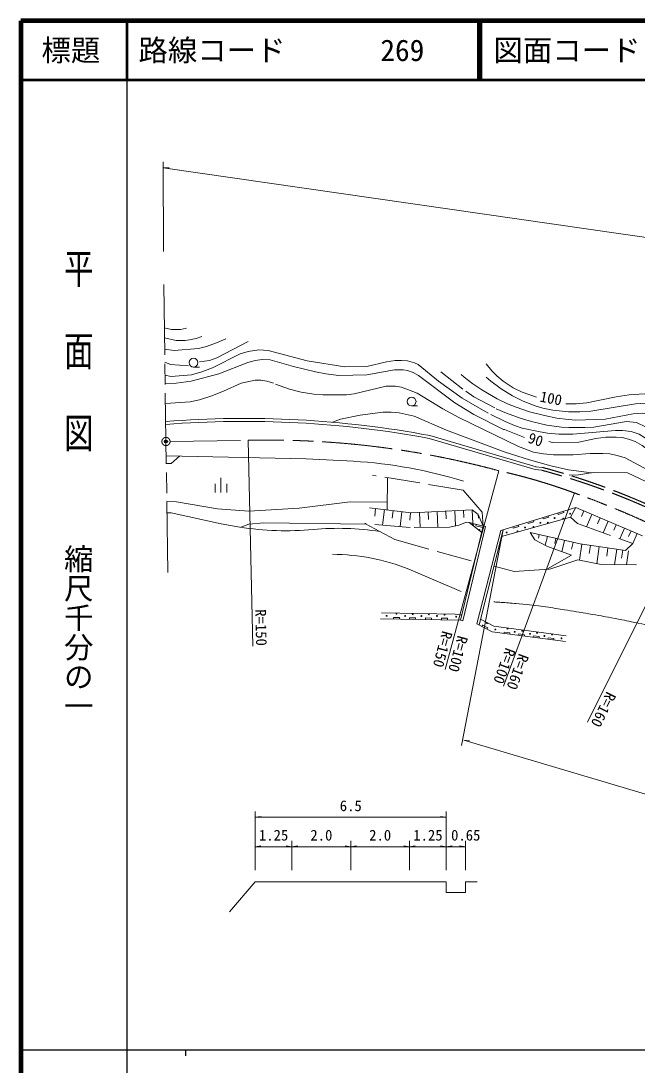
# Model space of a CAD drawing. Units: millimetres, scale not verified. Extents: x 40000 to 680000, y 20000 to 380000.
# Drawn here: x 40000 to 144813, y 202409 to 380000 of the extents above; entities that cross this region are included whole.
import ezdxf
from ezdxf.enums import TextEntityAlignment as Align

# ---------------------------------------------------------------- set-up
doc = ezdxf.new("R2010")
doc.units = ezdxf.units.MM
doc.header["$LTSCALE"] = 1000
doc.header["$PDMODE"] = 32
doc.header["$PDSIZE"] = 500
doc.linetypes.add('CHAIN', pattern=[18.5, 12, -1.5, 3.5, -1.5])
doc.linetypes.add('DASHED', pattern=[7.5, 6, -1.5])
for name, color, linetype, lineweight in [('M-BGD', 7, 'Continuous', 13), ('M-BMK', 2, 'CHAIN', 13), ('M-STR-HTXT', 7, 'Continuous', 13), ('M-TTL', 2, 'Continuous', 140), ('M-TTL-BAND', 7, 'Continuous', 25), ('M-TTL-LINE', 7, 'Continuous', 50)]:
    doc.layers.add(name, color=color, linetype=linetype, lineweight=lineweight)
doc.layers.add('M-OTRS', color=6, linetype='Continuous')
doc.layers.add('M-TTL-TXT', color=7, linetype='Continuous')
doc.styles.add('@ＭＳ ゴシック', font='')
doc.styles.add('ＭＳ ゴシック', font='')
doc.styles.get('@ＭＳ ゴシック').set_extended_font_data('@MS Gothic')
doc.styles.get('ＭＳ ゴシック').set_extended_font_data('MS Gothic')

# ---------------------------------------------------------------- blocks, each defined once
blk = doc.blocks.new('広葉樹林')
at = {"color": 7, "linetype": 'Continuous', "lineweight": 13}
blk.add_line((0, 0), (1, 0), dxfattribs=at)
blk.add_circle((0, 0.75), 0.75, dxfattribs=at)
blk = doc.blocks.new('荒地')
at = {"color": 7, "linetype": 'Continuous', "lineweight": 13}
for p, q in [((0, 0), (0, 2.5)), ((-1, 1.5), (-1, 0)), ((1, 1.5), (1, 0))]:
    blk.add_line(p, q, dxfattribs=at)

msp = doc.modelspace()

# ---------------------------------------------------------------- linework, layer by layer
at = {"layer": 'M-BGD', "linetype": 'CHAIN'}
msp.add_line((65003, 286190), (64278, 335781), dxfattribs=at)
at = {"layer": 'M-BGD'}
for p, q in [((111443, 320311), (115168, 317348)), ((109548, 309484), (127629, 304160)), ((109431, 308997), (127488, 303680)), ((88520, 305541), (64713, 306011)), ((96568, 305117), (88520, 305541)), ((127538, 304178), (128721, 304060)), ((127488, 303680), (128630, 303567)), ((106406, 296336), (99301, 297199)), ((100343, 297072), (100186, 295779)), ((101824, 296893), (101504, 294259)), ((103313, 296712), (103156, 295418)), ((116777, 296859), (106406, 296336)), ((112283, 296632), (112349, 295317)), ((113781, 296708), (113912, 294109)), ((115279, 296783), (115341, 295547)), ((117799, 296065), (116777, 296859)), ((116777, 296859), (116895, 294513)), ((121608, 293328), (134363, 297242)), ((134363, 297242), (133503, 295597)), ((134363, 297242), (145736, 292430)), ((135744, 296657), (135333, 295686)), ((65582, 296308), (64855, 296357)), ((74040, 294490), (65582, 296308)), ((104802, 296531), (104493, 293989)), ((106291, 296350), (106137, 295081)), ((107789, 296406), (107917, 293857)), ((109287, 296481), (109352, 295178)), ((110785, 296557), (110919, 293894)), ((118654, 294094), (117799, 296065)), ((117799, 296065), (117830, 295447)), ((133503, 295597), (121766, 292328)), ((133503, 295597), (134649, 294515)), ((137126, 296073), (136225, 293943)), ((138507, 295488), (138072, 294459)), ((139889, 294904), (139049, 292918)), ((77225, 293919), (74040, 294490)), ((78762, 294403), (77398, 293892)), ((114765, 278109), (118654, 294094)), ((115148, 277992), (119043, 294001)), ((118654, 294094), (116266, 294663)), ((116266, 294663), (118384, 292986)), ((117460, 294378), (117402, 294135)), ((117402, 294135), (118596, 293851)), ((121608, 293328), (117577, 277456)), ((122055, 293465), (117940, 277263)), ((119043, 294001), (118654, 294094)), ((141270, 294319), (140865, 293363)), ((142651, 293735), (141873, 291894)), ((143774, 293260), (143369, 292303)), ((135109, 291041), (126622, 293007)), ((128176, 292647), (128037, 292048)), ((129545, 292330), (129193, 290811)), ((131006, 291991), (130807, 291130)), ((132468, 291653), (132021, 289726)), ((133929, 291314), (133664, 290170)), ((144809, 292822), (144078, 291094)), ((135395, 291000), (135015, 288306)), ((142835, 289950), (135109, 291041)), ((136880, 290791), (136683, 289393)), ((138365, 290581), (137957, 287686)), ((139851, 290371), (139655, 288986)), ((141336, 290162), (140962, 287516)), ((142380, 290014), (142185, 288629)), ((144078, 291094), (142835, 289950)), ((143320, 289882), (142986, 287509)), ((133659, 289121), (129555, 286794)), ((106008, 286759), (114902, 282929)), ((113842, 279096), (101345, 279331)), ((114970, 278952), (113842, 279096)), ((101163, 278318), (114765, 278109)), ((115148, 277992), (114765, 278109)), ((117577, 277456), (120161, 276081)), ((118194, 278260), (120470, 277049)), ((120470, 277049), (132750, 275439)), ((120161, 276081), (132620, 274447))]:
    msp.add_line(p, q, dxfattribs=at)
at = {"layer": 'M-BGD', "linetype": 'DASHED'}
for p, q in [((115227, 300176), (99822, 302744)), ((102371, 302319), (102299, 296835)), ((134818, 302824), (133277, 302742)), ((137363, 303196), (134818, 302824)), ((143149, 303121), (137363, 303196)), ((147280, 301218), (143149, 303121)), ((118450, 296468), (115227, 300176)), ((118654, 294094), (118450, 296468)), ((106196, 293836), (98503, 294529)), ((98503, 294529), (103588, 291772)), ((112882, 293918), (106196, 293836)), ((114484, 294215), (112882, 293918)), ((115791, 294729), (114484, 294215)), ((116266, 294663), (115791, 294729)), ((134649, 294515), (144078, 291094)), ((103588, 291772), (117173, 288007)), ((126622, 293007), (127394, 291766)), ((127394, 291766), (129443, 290678)), ((129443, 290678), (133659, 289121)), ((129948, 286735), (134750, 288362)), ((134750, 288362), (138724, 287524)), ((120483, 287276), (123875, 286380)), ((123875, 286380), (129948, 286735)), ((138724, 287524), (146517, 287496))]:
    msp.add_line(p, q, dxfattribs=at)
at = {"layer": 'M-BGD'}
for points in [[(68178, 327762), (67162, 327508), (65638, 327508), (64394, 327819)], [(70803, 326323), (69787, 325984), (68686, 325730), (67924, 325645), (66400, 325645), (64419, 326121)], [(74867, 325899), (73258, 325222), (71565, 324629), (70210, 324291), (66062, 323952), (64447, 324194)], [(78677, 325476), (73343, 322682), (72073, 322259), (70380, 322005)], [(64512, 319773), (65554, 319549), (69025, 319803), (70803, 320311), (72581, 320989), (77322, 323359), (78677, 323783), (80455, 324037), (82064, 323952), (88668, 322174), (95102, 321158), (98828, 321243), (102214, 322005), (103654, 322259), (104754, 322259), (105770, 322174), (106956, 321835), (107548, 321581), (111020, 318703), (115084, 315824), (119486, 313284)], [(64480, 321962), (65469, 321581), (68517, 321327)], [(64534, 318283), (66400, 318364), (68940, 318703), (73682, 319973), (78592, 321920), (79862, 322259), (81048, 322428), (82402, 322343), (86382, 321243), (90107, 320311), (91885, 319973), (94086, 319719), (98828, 319803), (103569, 320650), (105008, 320650), (105770, 320565), (106702, 320227), (107633, 319719), (113814, 315062), (117031, 313030), (122111, 310490), (122280, 310490), (125667, 309135)], [(119148, 321666), (120079, 320481), (120926, 319634), (122026, 318703), (123720, 317602), (125244, 316840), (127699, 315993)], [(114914, 319888), (115422, 319380), (116862, 318279), (118386, 317263), (121010, 315739), (122788, 314893), (124228, 314300), (126514, 313538), (129054, 312861), (131170, 312437), (133118, 312183), (134388, 312099), (139383, 312268), (144124, 313199), (145733, 313284), (146664, 313115), (147342, 312861), (149289, 311252), (153260, 305845)], [(82995, 318364), (81810, 318703), (80794, 318872), (79862, 318872), (77492, 318364), (74444, 317009), (72327, 316163), (70380, 315570), (68771, 315231), (64583, 314946)], [(83334, 318195), (85704, 317348), (87652, 316840), (89853, 316501), (91377, 316417), (95356, 316417), (96711, 316586), (102130, 317856), (103738, 317856), (104754, 317687), (107379, 316671), (111782, 314046), (114491, 312522), (124651, 307611), (127191, 306680), (128884, 306341), (130578, 306172), (133964, 306172), (136843, 306426), (138960, 306426), (140145, 306341), (141415, 306087), (142770, 305664), (146580, 303632)], [(119148, 319380), (119910, 318703), (121688, 317433), (123635, 316247), (125413, 315316), (127445, 314554), (128800, 314131), (130493, 313792), (133118, 313538), (135065, 313538), (136928, 313623), (144548, 314893), (146241, 314977), (147342, 314808), (148866, 314215), (150220, 312945), (154358, 307203)], [(115676, 317009), (117031, 316078), (120587, 314215)], [(132694, 314893), (134472, 314893), (136250, 315062), (141246, 316078), (143447, 316417), (145987, 316586), (147342, 316501), (148188, 316332), (149374, 315824), (150051, 315316), (154106, 309910)], [(92981, 311745), (94340, 312268), (97727, 312945), (101537, 313453), (102976, 313453), (104331, 313369), (106871, 312776), (112374, 310405), (122365, 306680), (126514, 305325), (130154, 304309), (133118, 303632), (137059, 303151)], [(119910, 313030), (122365, 311845), (123974, 311167), (125244, 310744), (128038, 310151), (129562, 309897), (131509, 309728), (133880, 309728), (141161, 310321), (142346, 310321), (143786, 310151), (145140, 309728), (147342, 308373), (150856, 304516)], [(120841, 314046), (122619, 313284), (124905, 312437), (126852, 311845), (129477, 311252), (131932, 310913), (133202, 310829), (135912, 310829), (137436, 310913), (143024, 311845), (144717, 311675), (146326, 310913)], [(129816, 308458), (130408, 308289), (134896, 308373), (137774, 308966), (139468, 309220), (141246, 309220), (142262, 309135), (143362, 308881), (144463, 308458), (145648, 307781), (146495, 307188), (150055, 303725)], [(66977, 305966), (65554, 304733), (64732, 304733)], [(64826, 298301), (66485, 298213), (73428, 297028), (78762, 296605)], [(102316, 298124), (96034, 298213), (87313, 297113), (78762, 296605)], [(131334, 296312), (131407, 296073), (132363, 296366), (132290, 296605)], [(126232, 294747), (126305, 294508), (127261, 294801), (127188, 295040)], [(128783, 295529), (128856, 295290), (129812, 295584), (129739, 295823)], [(78762, 294403), (81302, 294657), (98735, 294404)], [(123681, 293964), (123754, 293725), (124710, 294018), (124637, 294257)], [(103383, 278284), (103387, 278534), (104387, 278518), (104383, 278268)], [(106104, 278242), (106107, 278492), (107107, 278476), (107103, 278226)], [(108824, 278200), (108828, 278450), (109828, 278435), (109824, 278185)], [(111544, 278158), (111548, 278408), (112548, 278393), (112544, 278143)], [(118427, 277003), (118545, 277224), (119428, 276754), (119310, 276533)], [(122157, 275819), (122189, 276067), (123181, 275937), (123148, 275689)], [(124649, 275492), (124681, 275740), (125673, 275610), (125640, 275362)], [(127140, 275166), (127173, 275413), (128164, 275283), (128132, 275036)], [(129632, 274839), (129665, 275087), (130656, 274957), (130624, 274709)]]:
    msp.add_lwpolyline(points, dxfattribs=at)
for centre in [(130782, 295450), (132235, 295366), (133434, 296193), (116899, 294353), (118014, 293407), (122625, 293001), (124449, 293187), (125749, 293846), (127185, 293930), (128367, 294640), (129651, 294657), (102205, 278814), (103894, 279186), (105364, 278797), (106647, 279118), (108117, 278781), (109366, 279085), (110768, 278797), (112069, 279034), (114045, 278662), (119280, 277581), (120699, 276500), (122777, 276636), (123993, 276095), (125293, 276281), (126610, 275757), (127793, 275943), (129043, 275403), (130343, 275639), (131947, 274980)]:
    msp.add_circle(centre, 75, dxfattribs=at)
for centre, radius, start, end in [((78093, 140836), 171557, 79.43492, 94.51238), ((78093, 140836), 171057, 79.44345, 94.51238), ((91515, 223853), 81420, 73.03373, 86.44197), ((85186, 343379), 50096, 260.85657, 275.19819), ((94042, 249472), 44228, 80.85965, 95.60239), ((92688, 252864), 36418, 68.54708, 89.54343)]:
    msp.add_arc(centre, radius, start, end, dxfattribs=at)
at = {"layer": 'M-BGD', "linetype": 'DASHED'}
for radius, start in [(122838, 62.75768), (122338, 62.7588)]:
    msp.add_arc((96868, 185424), radius, start, 74.95209, dxfattribs=at)
at = {"layer": 'M-BGD'}
msp.add_open_spline([(120418, 281195), (120489, 281191), (120702, 281175), (120773, 281170), (120955, 281157), (121501, 281118), (121683, 281104), (121930, 281086), (122670, 281030), (122917, 281010), (123181, 280989), (123976, 280926), (124240, 280902), (124700, 280861), (126078, 280731), (126537, 280682), (126918, 280641), (128063, 280505), (128443, 280455), (128780, 280412), (129787, 280268), (130123, 280218), (130446, 280170), (131414, 280017), (131736, 279965), (132444, 279851), (134565, 279508), (135272, 279389), (136034, 279261), (138319, 278868), (139080, 278730), (139871, 278587), (142240, 278144), (143028, 277987), (143821, 277828), (146196, 277333), (146984, 277154), (147920, 276942), (150721, 276266), (151651, 276029), (152562, 275796), (155286, 275058), (156192, 274806), (157089, 274556), (159771, 273781), (160665, 273522), (161559, 273262), (164234, 272472), (165128, 272214), (166371, 271854), (170103, 270778), (171351, 270433), (172606, 270086), (176379, 269071), (177642, 268752), (178905, 268434), (182706, 267524), (183979, 267248), (185247, 266973), (189068, 266237), (190342, 265995), (190743, 265919), (191955, 265725), (192358, 265658), (192762, 265591), (193974, 265393), (194377, 265324), (194783, 265255), (195998, 265041), (196402, 264964), (196809, 264886), (198031, 264646), (198434, 264547), (199353, 264322), (202099, 263608), (203007, 263343), (203919, 263076), (206626, 262189), (207526, 261886), (208402, 261591), (211014, 260659), (211886, 260354), (212705, 260067), (215158, 259199), (215982, 258925), (216924, 258612), (219768, 257721), (220714, 257419), (221669, 257114), (224539, 256220), (225486, 255891), (226580, 255512), (229843, 254318), (230914, 253879), (232270, 253323), (236280, 251515), (237618, 250918), (237811, 250832), (238380, 250553), (238570, 250462), (238740, 250380), (239249, 250133), (239418, 250051), (239540, 249992), (239904, 249814), (240026, 249754), (240072, 249732), (240212, 249663), (240259, 249640)], degree=3, knots=[0, 0, 0, 0, 1, 1, 1, 2, 2, 2, 3, 3, 3, 4, 4, 4, 5, 5, 5, 6, 6, 6, 7, 7, 7, 8, 8, 8, 9, 9, 9, 10, 10, 10, 11, 11, 11, 12, 12, 12, 13, 13, 13, 14, 14, 14, 15, 15, 15, 16, 16, 16, 17, 17, 17, 18, 18, 18, 19, 19, 19, 20, 20, 20, 21, 21, 21, 22, 22, 22, 23, 23, 23, 24, 24, 24, 25, 25, 25, 26, 26, 26, 27, 27, 27, 28, 28, 28, 29, 29, 29, 30, 30, 30, 31, 31, 31, 32, 32, 32, 33, 33, 33, 34, 34, 34, 35, 35, 35, 36, 36, 36, 36], dxfattribs=at)
at = {"layer": 'M-BMK'}
msp.add_line((65377, 308472), (78668, 308666), dxfattribs=at)
msp.add_circle((64677, 308462), 700, dxfattribs=at)
for centre, radius, start, end in [((82091, 158705), 150000, 74.85248, 91.30767), ((99587, 205877), 100000, 69.77176, 77.46712), ((80083, 149126), 160000, 63.30357, 70.24483)]:
    msp.add_arc(centre, radius, start, end, dxfattribs=at)
at = {"layer": 'M-OTRS'}
msp.add_point((64677, 308462), dxfattribs=at)
at = {"layer": 'M-STR-HTXT'}
for p, q in [((64259, 340781), (64202, 356018)), ((64206, 355007), (65210, 355031)), ((280784, 323714), (64206, 355007)), ((78668, 308666), (79467, 273676)), ((121287, 303494), (112142, 269710)), ((134163, 299709), (122062, 266868)), ((122055, 293465), (114955, 256759)), ((136390, 260726), (151965, 292070)), ((115326, 257692), (240560, 220316)), ((115326, 257692), (116293, 257559)), ((79859, 245549), (79859, 235549)), ((112359, 245549), (112359, 235549)), ((79859, 244549), (80859, 244711)), ((79859, 244549), (112359, 244549)), ((112359, 244549), (111370, 244711)), ((86109, 240549), (86109, 235549)), ((96109, 240549), (96109, 235549)), ((106109, 240549), (106109, 235549)), ((115609, 240549), (115609, 235549)), ((79859, 239549), (80840, 239712)), ((79859, 239549), (86109, 239549)), ((86109, 239549), (85129, 239712)), ((86109, 239549), (87096, 239722)), ((86109, 239549), (96109, 239549)), ((96109, 239549), (95136, 239703)), ((96109, 239549), (97084, 239722)), ((96109, 239549), (106109, 239549)), ((106109, 239549), (105134, 239712)), ((106109, 239549), (107082, 239712)), ((106109, 239549), (112359, 239549)), ((112359, 239549), (111351, 239712)), ((112359, 239549), (113328, 239703)), ((112359, 239549), (115609, 239549)), ((115609, 239549), (114604, 239722)), ((75467, 228469), (79859, 233604)), ((79859, 233604), (112359, 233604)), ((112359, 233604), (112359, 231784)), ((115609, 233604), (115609, 231784)), ((115609, 233604), (117609, 233604)), ((112359, 231784), (115609, 231784))]:
    msp.add_line(p, q, dxfattribs=at)
at = {"layer": 'M-TTL'}
for p, q in [((40000, 380000), (40000, 20000)), ((680000, 380000), (40000, 380000))]:
    msp.add_line(p, q, dxfattribs=at)
at = {"layer": 'M-TTL-BAND'}
for p, q in [((58000, 370000), (58000, 20000)), ((40000, 205000), (579000, 205000)), ((68000, 205000), (68000, 204000))]:
    msp.add_line(p, q, dxfattribs=at)
at = {"layer": 'M-TTL-LINE'}
for p, q in [((58000, 380000), (58000, 370000)), ((117750, 380000), (117750, 370000)), ((118250, 380000), (118250, 370000)), ((40000, 370000), (680000, 370000))]:
    msp.add_line(p, q, dxfattribs=at)

# ---------------------------------------------------------------- block references
at = {"layer": 'M-BGD', "xscale": 1000, "yscale": 1000}
for name, p in [('広葉樹林', (69366, 321131)), ('広葉樹林', (106455, 314510)), ('荒地', (74027, 299782))]:
    msp.add_blockref(name, p, dxfattribs=at)

# ---------------------------------------------------------------- texts
at = {"layer": 'M-BGD', "style": 'ＭＳ ゴシック'}
for s, rotation, p in [('100', 349.077, (129889, 314375)), ('90', 342.031, (127110, 307405))]:
    msp.add_text(s, height=1833, rotation=rotation, dxfattribs=at).set_placement(p, align=Align.BOTTOM_CENTER)
at = {"layer": 'M-STR-HTXT', "style": 'ＭＳ ゴシック'}
for s, rotation, p in [('R=150', 271.308, (79467, 273676)), ('R=150', 254.852, (109516, 270507)), ('R=100', 254.852, (112142, 269710)), ('R=100', 249.772, (119804, 267858)), ('R=160', 249.772, (122062, 266868)), ('R=160', 243.577, (136390, 260726))]:
    msp.add_text(s, height=1833, rotation=rotation, dxfattribs=at).set_placement(p, align=Align.BOTTOM_RIGHT)
for s, p in [('6.5', (96109, 245049)), ('1.25', (82984, 240049)), ('2.0', (91109, 240049)), ('2.0', (101109, 240049)), ('1.25', (109234, 240049)), ('0.65', (115664, 240049))]:
    msp.add_text(s, height=1833, dxfattribs=at).set_placement(p, align=Align.BOTTOM_CENTER)
at = {"layer": 'M-TTL-BAND', "style": '@ＭＳ ゴシック', "width": 1.4}
msp.add_text('平  面  図', height=3666, rotation=270, dxfattribs=at).set_placement((49777, 306475), align=Align.MIDDLE_RIGHT)
at = {"layer": 'M-TTL-BAND', "style": '@ＭＳ ゴシック'}
msp.add_text('縮尺千分の一', height=3666, rotation=270, dxfattribs=at).set_placement((49777, 261030), align=Align.MIDDLE_RIGHT)
at = {"layer": 'M-TTL-TXT', "style": 'ＭＳ ゴシック'}
msp.add_text('標題', height=3666, dxfattribs=at).set_placement((48500, 375000), align=Align.MIDDLE_CENTER)
for s, p in [('路線コード', (60000, 375000)), ('269', (101142, 375000)), ('図面コード', (120380, 375000))]:
    msp.add_text(s, height=3666, dxfattribs=at).set_placement(p, align=Align.MIDDLE_LEFT)

doc.saveas('drawing.dxf')
